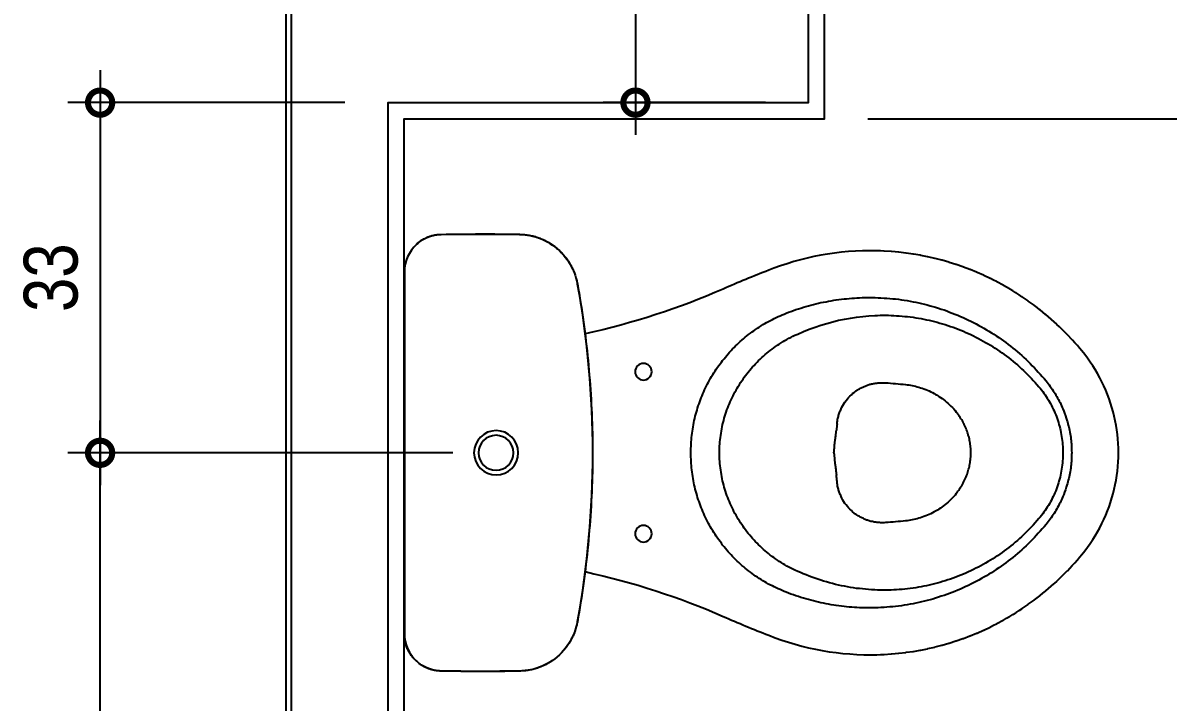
# Model space of a CAD drawing. Header units: metres. Extents: x 3 to 168, y -142 to 28.
# Drawn here: x 75.782 to 76.844, y 3.516 to 4.147 of the extents above; entities that cross this region are included whole.
import ezdxf

# ---------------------------------------------------------------- set-up
doc = ezdxf.new("R2010")
doc.units = ezdxf.units.M
for name, color, linetype in [('ARQ-ALV ACAB', 4, 'Continuous'), ('ARQ-ALV OSSO', 5, 'Continuous'), ('ARQ-DIM', 2, 'Continuous'), ('ARQ-HID', 2, 'Continuous')]:
    doc.layers.add(name, color=color, linetype=linetype)
doc.styles.add('Adesa', font='ARIALN.TTF')
doc.dimstyles.new('ADESA 1-0025', dxfattribs={"dimtxt": 0.05, "dimasz": 0.045, "dimexe": 0.03, "dimexo": 0.04, "dimgap": 0.02, "dimtad": 1, "dimtoh": 1, "dimdec": 0, "dimlfac": 100, "dimzin": 4, "dimtxsty": 'Adesa', "dimblk": 'DOTSMALL', "dimcen": 1, "dimdle": 0.03, "dimclrd": 1, "dimclre": 1, "dimclrt": 256, "dimazin": 1, "dimtm": 1e-09, "dimtfac": 1, "dimtdec": 0, "dimtix": 1, "dimtmove": 2, "dimatfit": 0, "dimldrblk": 'DOTSMALL', "dimfxl": 0.8, "dimtvp": 2, "dimtolj": 1, "dimtzin": 0, "dimarcsym": 0})

# ---------------------------------------------------------------- blocks, each defined once
blk = doc.blocks.new('ARQ-HID-BACIA CX')
blk.add_line((-0.0001, -0.175), (-0.0001, 0.175))
for points in [[(-0.0137, -0.1957), (-0.0142, -0.196), (-0.0147, -0.1964), (-0.0153, -0.1968), (-0.0158, -0.1971), (-0.0163, -0.1975), (-0.0168, -0.1978), (-0.0174, -0.1981), (-0.0179, -0.1984), (-0.0185, -0.1987), (-0.019, -0.199), (-0.0196, -0.1993), (-0.0202, -0.1995), (-0.0207, -0.1998), (-0.0213, -0.2), (-0.0219, -0.2003), (-0.0225, -0.2005), (-0.0231, -0.2007), (-0.0237, -0.2009), (-0.0243, -0.2011), (-0.0249, -0.2013), (-0.0255, -0.2015), (-0.0261, -0.2016), (-0.0267, -0.2018), (-0.0273, -0.2019), (-0.0279, -0.2021), (-0.0285, -0.2022), (-0.0292, -0.2023), (-0.0298, -0.2024), (-0.0304, -0.2025), (-0.031, -0.2025), (-0.0316, -0.2026), (-0.0323, -0.2026), (-0.0329, -0.2027), (-0.0335, -0.2027), (-0.0342, -0.2027, -0.00878), (-0.1068, -0.2028), (-0.1079, -0.2027), (-0.1091, -0.2026), (-0.1102, -0.2026), (-0.1114, -0.2025), (-0.1125, -0.2024), (-0.1136, -0.2022), (-0.1148, -0.2021), (-0.1159, -0.2019), (-0.117, -0.2017), (-0.1181, -0.2014), (-0.1192, -0.2012), (-0.1203, -0.2009), (-0.1214, -0.2006), (-0.1225, -0.2002), (-0.1236, -0.1999), (-0.1247, -0.1995), (-0.1258, -0.1991), (-0.1268, -0.1987), (-0.1279, -0.1982), (-0.1289, -0.1978), (-0.13, -0.1973), (-0.131, -0.1968), (-0.132, -0.1962), (-0.133, -0.1957), (-0.134, -0.1951), (-0.135, -0.1945), (-0.1359, -0.1939), (-0.1369, -0.1933), (-0.1378, -0.1926), (-0.1388, -0.192), (-0.1397, -0.1913), (-0.1406, -0.1906), (-0.1415, -0.1899), (-0.1423, -0.1891), (-0.1432, -0.1884), (-0.144, -0.1876), (-0.1449, -0.1868), (-0.1457, -0.186), (-0.1465, -0.1851), (-0.1472, -0.1843), (-0.148, -0.1834), (-0.1487, -0.1826), (-0.1494, -0.1817), (-0.1501, -0.1808), (-0.1508, -0.1799), (-0.1515, -0.1789), (-0.1521, -0.178), (-0.1527, -0.177), (-0.1533, -0.1761), (-0.1539, -0.1751), (-0.1545, -0.1741), (-0.155, -0.1731), (-0.1556, -0.1721), (-0.1561, -0.171), (-0.1566, -0.17), (-0.157, -0.169), (-0.1575, -0.1679), (-0.1579, -0.1668), (-0.1583, -0.1658), (-0.1586, -0.1647), (-0.159, -0.1636), (-0.1593, -0.1625), (-0.1596, -0.1614), (-0.1598, -0.1603), (-0.1601, -0.1592), (-0.1604, -0.158), (-0.1606, -0.1569), (-0.1614, -0.1525), (-0.1622, -0.148), (-0.1629, -0.1436), (-0.1636, -0.1392), (-0.1643, -0.1347), (-0.165, -0.1302), (-0.1657, -0.1258), (-0.1663, -0.1213), (-0.1669, -0.1169), (-0.1675, -0.1124), (-0.168, -0.1079), (-0.1686, -0.1034), (-0.1691, -0.099), (-0.1696, -0.0945), (-0.1701, -0.09), (-0.1705, -0.0855), (-0.1709, -0.081), (-0.1713, -0.0765), (-0.1717, -0.072), (-0.1721, -0.0675), (-0.1724, -0.0631), (-0.1727, -0.0586), (-0.173, -0.0541), (-0.1733, -0.0496), (-0.1735, -0.0451), (-0.1737, -0.0406), (-0.1739, -0.0361), (-0.1741, -0.0315), (-0.1742, -0.027), (-0.1744, -0.0225), (-0.1745, -0.018), (-0.1745, -0.0135), (-0.1746, -0.009), (-0.1746, -0.0045), (-0.1746, 0), (-0.1746, 0.0045), (-0.1746, 0.009), (-0.1745, 0.0135), (-0.1745, 0.018), (-0.1744, 0.0225), (-0.1742, 0.027), (-0.1741, 0.0315), (-0.1739, 0.0361), (-0.1737, 0.0406), (-0.1735, 0.0451), (-0.1733, 0.0496), (-0.173, 0.0541), (-0.1727, 0.0586), (-0.1724, 0.0631), (-0.1721, 0.0675), (-0.1717, 0.072), (-0.1713, 0.0765), (-0.1709, 0.081), (-0.1705, 0.0855), (-0.1701, 0.09), (-0.1696, 0.0945), (-0.1691, 0.099), (-0.1686, 0.1034), (-0.168, 0.1079), (-0.1675, 0.1124), (-0.1669, 0.1169), (-0.1663, 0.1213), (-0.1657, 0.1258), (-0.165, 0.1302), (-0.1643, 0.1347), (-0.1636, 0.1392), (-0.1629, 0.1436), (-0.1622, 0.148), (-0.1614, 0.1525), (-0.1606, 0.1569), (-0.1604, 0.158), (-0.1601, 0.1592), (-0.1598, 0.1603), (-0.1596, 0.1614), (-0.1593, 0.1625), (-0.159, 0.1636), (-0.1586, 0.1647), (-0.1583, 0.1658), (-0.1579, 0.1668), (-0.1575, 0.1679), (-0.157, 0.169), (-0.1566, 0.17), (-0.1561, 0.171), (-0.1556, 0.1721), (-0.155, 0.1731), (-0.1545, 0.1741), (-0.1539, 0.1751), (-0.1533, 0.1761), (-0.1527, 0.177), (-0.1521, 0.178), (-0.1515, 0.1789), (-0.1508, 0.1799), (-0.1501, 0.1808), (-0.1494, 0.1817), (-0.1487, 0.1826), (-0.148, 0.1834), (-0.1472, 0.1843), (-0.1465, 0.1851), (-0.1457, 0.186), (-0.1449, 0.1868), (-0.144, 0.1876), (-0.1432, 0.1884), (-0.1423, 0.1891), (-0.1415, 0.1899), (-0.1406, 0.1906), (-0.1397, 0.1913), (-0.1388, 0.192), (-0.1378, 0.1926), (-0.1369, 0.1933), (-0.1359, 0.1939), (-0.135, 0.1945), (-0.134, 0.1951), (-0.133, 0.1957), (-0.132, 0.1962), (-0.131, 0.1968), (-0.13, 0.1973), (-0.1289, 0.1978), (-0.1279, 0.1982), (-0.1268, 0.1987), (-0.1258, 0.1991), (-0.1247, 0.1995), (-0.1236, 0.1999), (-0.1225, 0.2002), (-0.1214, 0.2006), (-0.1203, 0.2009), (-0.1192, 0.2012), (-0.1181, 0.2014), (-0.117, 0.2017), (-0.1159, 0.2019), (-0.1148, 0.2021), (-0.1136, 0.2022), (-0.1125, 0.2024), (-0.1114, 0.2025), (-0.1102, 0.2026), (-0.1091, 0.2026), (-0.1079, 0.2027), (-0.1068, 0.2028, -0.00878), (-0.0342, 0.2027), (-0.0335, 0.2027), (-0.0329, 0.2027), (-0.0323, 0.2026), (-0.0316, 0.2026), (-0.031, 0.2025), (-0.0304, 0.2025), (-0.0298, 0.2024), (-0.0292, 0.2023), (-0.0285, 0.2022), (-0.0279, 0.2021), (-0.0273, 0.2019), (-0.0267, 0.2018), (-0.0261, 0.2016), (-0.0255, 0.2015), (-0.0249, 0.2013), (-0.0243, 0.2011), (-0.0237, 0.2009), (-0.0231, 0.2007), (-0.0225, 0.2005), (-0.0219, 0.2003), (-0.0213, 0.2), (-0.0207, 0.1998), (-0.0202, 0.1995), (-0.0196, 0.1993), (-0.019, 0.199), (-0.0185, 0.1987), (-0.0179, 0.1984), (-0.0174, 0.1981), (-0.0168, 0.1978), (-0.0163, 0.1975), (-0.0158, 0.1971), (-0.0153, 0.1968), (-0.0147, 0.1964), (-0.0142, 0.196), (-0.0137, 0.1957)], [(-0.0131, 0.195, 0.018828), (-0.0135, 0.1954)], [(-0.0133, -0.1951), (-0.0133, -0.1951), (-0.0133, -0.1951), (-0.0133, -0.1951), (-0.0132, -0.1951), (-0.0132, -0.195), (-0.0132, -0.195), (-0.0131, -0.1949), (-0.013, -0.1948), (-0.0129, -0.1947), (-0.0128, -0.1946), (-0.0126, -0.1945), (-0.0125, -0.1943), (-0.0116, -0.1935, 0.212488), (-0.0001, -0.1677), (-0.0001, 0.1677, 0.212488), (-0.0116, 0.1935), (-0.0125, 0.1943), (-0.0126, 0.1945), (-0.0128, 0.1946), (-0.0129, 0.1947), (-0.013, 0.1948), (-0.0131, 0.1949), (-0.0132, 0.195), (-0.0132, 0.195), (-0.0132, 0.1951), (-0.0133, 0.1951), (-0.0133, 0.1951), (-0.0133, 0.1951)], [(-0.0123, 0.1942, 0.002919), (-0.0115, 0.1935)], [(-0.1676, 0.1104), (-0.1678, 0.1104), (-0.176, 0.1123), (-0.1842, 0.1142), (-0.1925, 0.1163), (-0.2008, 0.1185), (-0.209, 0.1208), (-0.2171, 0.1231), (-0.2253, 0.1256), (-0.2335, 0.1282), (-0.2415, 0.1309), (-0.2493, 0.1336), (-0.2571, 0.1363), (-0.2648, 0.1392), (-0.2725, 0.1422), (-0.2803, 0.1453), (-0.288, 0.1486), (-0.2958, 0.1519, 0.011149), (-0.3381, 0.1694), (-0.3442, 0.1717), (-0.3503, 0.1739), (-0.3564, 0.1759), (-0.3626, 0.1778), (-0.3689, 0.1795), (-0.3751, 0.181), (-0.3815, 0.1824), (-0.3878, 0.1836), (-0.3942, 0.1847), (-0.4006, 0.1855), (-0.407, 0.1863), (-0.4135, 0.1868), (-0.42, 0.1872), (-0.4264, 0.1875), (-0.4329, 0.1875), (-0.4381, 0.1875), (-0.4384, 0.1875), (-0.4417, 0.1874), (-0.4449, 0.1872), (-0.4453, 0.1872), (-0.4517, 0.1868), (-0.4521, 0.1868), (-0.4553, 0.1865), (-0.4585, 0.1862), (-0.4589, 0.1862), (-0.4653, 0.1854), (-0.4657, 0.1853), (-0.472, 0.1844), (-0.4724, 0.1844), (-0.4788, 0.1833), (-0.4792, 0.1832), (-0.4855, 0.1819), (-0.4859, 0.1818), (-0.4921, 0.1804), (-0.4925, 0.1803), (-0.4988, 0.1787), (-0.4991, 0.1786), (-0.5053, 0.1768), (-0.5057, 0.1767), (-0.5118, 0.1747), (-0.5122, 0.1746), (-0.5183, 0.1725), (-0.5187, 0.1724), (-0.5247, 0.1701), (-0.5251, 0.17), (-0.531, 0.1675), (-0.5314, 0.1674), (-0.5373, 0.1648), (-0.5376, 0.1646), (-0.5435, 0.1618), (-0.5438, 0.1617), (-0.5467, 0.1602), (-0.5496, 0.1588), (-0.5499, 0.1586), (-0.5556, 0.1555), (-0.5559, 0.1553), (-0.5587, 0.1537), (-0.5615, 0.1521), (-0.5618, 0.1519), (-0.5646, 0.1502), (-0.5674, 0.1485), (-0.5677, 0.1484), (-0.5704, 0.1466), (-0.5731, 0.1448), (-0.5734, 0.1446), (-0.5761, 0.1428), (-0.5788, 0.1409), (-0.579, 0.1407), (-0.5817, 0.1388), (-0.5843, 0.1369), (-0.5846, 0.1367), (-0.5872, 0.1347), (-0.5897, 0.1327), (-0.59, 0.1325), (-0.5925, 0.1305), (-0.595, 0.1284), (-0.5953, 0.1282), (-0.6002, 0.124), (-0.6005, 0.1237), (-0.6053, 0.1194), (-0.6055, 0.1191), (-0.6079, 0.1169), (-0.6102, 0.1146), (-0.6105, 0.1144), (-0.6151, 0.1098), (-0.6153, 0.1095), (-0.6197, 0.1048), (-0.62, 0.1045), (-0.6221, 0.1021), (-0.6243, 0.0997), (-0.6245, 0.0994), (-0.6266, 0.097), (-0.6287, 0.0945), (-0.6314, 0.0911), (-0.6339, 0.0877), (-0.6364, 0.0842), (-0.6388, 0.0807), (-0.641, 0.0771), (-0.6432, 0.0734), (-0.6452, 0.0696), (-0.6472, 0.0658), (-0.649, 0.062), (-0.6508, 0.0581), (-0.6524, 0.0541), (-0.6539, 0.0501), (-0.6553, 0.0461), (-0.6565, 0.042), (-0.6577, 0.0379), (-0.6587, 0.0338), (-0.6596, 0.0296), (-0.6604, 0.0254), (-0.6611, 0.0212), (-0.6617, 0.017), (-0.6621, 0.0128), (-0.6624, 0.0085), (-0.6626, 0.0043), (-0.6626, 0), (-0.6626, -0.0043), (-0.6624, -0.0085), (-0.6621, -0.0128), (-0.6617, -0.017), (-0.6611, -0.0212), (-0.6604, -0.0254), (-0.6596, -0.0296), (-0.6587, -0.0338), (-0.6577, -0.0379), (-0.6565, -0.042), (-0.6553, -0.0461), (-0.6539, -0.0501), (-0.6524, -0.0541), (-0.6508, -0.0581), (-0.649, -0.062), (-0.6472, -0.0658), (-0.6452, -0.0696), (-0.6432, -0.0734), (-0.641, -0.0771), (-0.6388, -0.0807), (-0.6364, -0.0842), (-0.6339, -0.0877), (-0.6314, -0.0911), (-0.6287, -0.0945), (-0.6266, -0.097), (-0.6245, -0.0994), (-0.6243, -0.0997), (-0.6221, -0.1021), (-0.62, -0.1045), (-0.6197, -0.1048), (-0.6153, -0.1095), (-0.6151, -0.1098), (-0.6105, -0.1144), (-0.6102, -0.1146), (-0.6079, -0.1169), (-0.6055, -0.1191), (-0.6053, -0.1194), (-0.6005, -0.1237), (-0.6002, -0.124), (-0.5953, -0.1282), (-0.595, -0.1284), (-0.5925, -0.1305), (-0.59, -0.1325), (-0.5897, -0.1327), (-0.5872, -0.1347), (-0.5846, -0.1367), (-0.5843, -0.1369), (-0.5817, -0.1388), (-0.579, -0.1407), (-0.5788, -0.1409), (-0.5761, -0.1428), (-0.5734, -0.1446), (-0.5731, -0.1448), (-0.5704, -0.1466), (-0.5677, -0.1484), (-0.5674, -0.1485), (-0.5646, -0.1502), (-0.5618, -0.1519), (-0.5615, -0.1521), (-0.5587, -0.1537), (-0.5559, -0.1553), (-0.5556, -0.1555), (-0.5499, -0.1586), (-0.5496, -0.1588), (-0.5467, -0.1602), (-0.5438, -0.1617), (-0.5435, -0.1618), (-0.5376, -0.1646), (-0.5373, -0.1648), (-0.5314, -0.1674), (-0.531, -0.1675), (-0.5251, -0.17), (-0.5247, -0.1701), (-0.5187, -0.1724), (-0.5183, -0.1725), (-0.5122, -0.1746), (-0.5118, -0.1747), (-0.5057, -0.1767), (-0.5053, -0.1768), (-0.4991, -0.1786), (-0.4988, -0.1787), (-0.4925, -0.1803), (-0.4921, -0.1804), (-0.4859, -0.1818), (-0.4855, -0.1819), (-0.4792, -0.1832), (-0.4788, -0.1833), (-0.4724, -0.1844), (-0.472, -0.1844), (-0.4657, -0.1853), (-0.4653, -0.1854), (-0.4589, -0.1862), (-0.4585, -0.1862), (-0.4553, -0.1865), (-0.4521, -0.1868), (-0.4517, -0.1868), (-0.4453, -0.1872), (-0.4449, -0.1872), (-0.4417, -0.1874), (-0.4384, -0.1875), (-0.4381, -0.1875), (-0.4316, -0.1875), (-0.4251, -0.1874), (-0.4186, -0.1872), (-0.4121, -0.1867), (-0.4057, -0.1861), (-0.3992, -0.1854), (-0.3928, -0.1844), (-0.3864, -0.1834), (-0.3801, -0.1821), (-0.3738, -0.1807), (-0.3675, -0.1791), (-0.3613, -0.1774), (-0.3551, -0.1755), (-0.349, -0.1735), (-0.3429, -0.1713), (-0.3381, -0.1694, 0.011149), (-0.2958, -0.1519), (-0.288, -0.1486), (-0.2803, -0.1453), (-0.2725, -0.1422), (-0.2648, -0.1392), (-0.2571, -0.1363), (-0.2493, -0.1336), (-0.2415, -0.1309), (-0.2335, -0.1282), (-0.2253, -0.1256), (-0.2171, -0.1231), (-0.209, -0.1208), (-0.2008, -0.1185), (-0.1925, -0.1163), (-0.1842, -0.1142), (-0.176, -0.1123), (-0.1678, -0.1104), (-0.1676, -0.1104)], [(-0.5122, 0.0378), (-0.511, 0.0393), (-0.5098, 0.0407), (-0.5085, 0.042), (-0.5072, 0.0433), (-0.5059, 0.0446), (-0.5046, 0.0458), (-0.5032, 0.047), (-0.5018, 0.0482), (-0.5004, 0.0493), (-0.499, 0.0503), (-0.4975, 0.0514), (-0.496, 0.0523), (-0.4946, 0.0533), (-0.493, 0.0542), (-0.4915, 0.055), (-0.49, 0.0558), (-0.4884, 0.0566), (-0.4869, 0.0573), (-0.4853, 0.058), (-0.4838, 0.0587), (-0.4822, 0.0593), (-0.4806, 0.0598), (-0.4791, 0.0603), (-0.4775, 0.0608), (-0.4759, 0.0613), (-0.4744, 0.0617), (-0.4728, 0.062), (-0.4713, 0.0623), (-0.4697, 0.0626), (-0.4682, 0.0629), (-0.4667, 0.0631), (-0.4651, 0.0633, -0.008966), (-0.4466, 0.0649, -0.016113), (-0.4436, 0.065), (-0.4426, 0.065), (-0.4418, 0.065), (-0.4409, 0.0649), (-0.4401, 0.0649), (-0.4393, 0.0648), (-0.4384, 0.0647), (-0.4376, 0.0646), (-0.4368, 0.0645), (-0.436, 0.0644), (-0.4352, 0.0642), (-0.4344, 0.064), (-0.4336, 0.0639), (-0.4328, 0.0637), (-0.4321, 0.0635), (-0.4313, 0.0632), (-0.4305, 0.063), (-0.4298, 0.0627), (-0.429, 0.0625), (-0.4282, 0.0622), (-0.4275, 0.0619), (-0.4267, 0.0616), (-0.426, 0.0612), (-0.4253, 0.0609), (-0.4245, 0.0605), (-0.4238, 0.0602), (-0.423, 0.0598), (-0.4223, 0.0593), (-0.4216, 0.0589), (-0.4209, 0.0585), (-0.4201, 0.058), (-0.4194, 0.0575), (-0.4187, 0.057), (-0.4174, 0.056), (-0.416, 0.0549), (-0.4148, 0.0537), (-0.4135, 0.0525), (-0.4123, 0.0512), (-0.4111, 0.0499), (-0.41, 0.0485), (-0.4089, 0.047), (-0.4079, 0.0455), (-0.407, 0.0439), (-0.4061, 0.0422), (-0.4053, 0.0406), (-0.4049, 0.0397), (-0.4045, 0.0389), (-0.4042, 0.038), (-0.4039, 0.0372), (-0.4036, 0.0363), (-0.4033, 0.0354), (-0.403, 0.0346), (-0.4028, 0.0337), (-0.4025, 0.0328), (-0.4023, 0.0319), (-0.4021, 0.0311), (-0.402, 0.0302), (-0.4018, 0.0293), (-0.4017, 0.0285), (-0.4016, 0.0276), (-0.4015, 0.0267, -0.000598), (-0.4009, 0.0209)], [(-0.3986, 0, 0.006359), (-0.3992, 0.0061), (-0.3992, 0.0064), (-0.3992, 0.0066), (-0.3993, 0.0072), (-0.3993, 0.0075), (-0.3993, 0.0077), (-0.3994, 0.0083), (-0.3994, 0.0086), (-0.3995, 0.0091), (-0.3995, 0.0094), (-0.3996, 0.01), (-0.3996, 0.0103), (-0.3997, 0.0108), (-0.3998, 0.0117), (-0.3999, 0.0123), (-0.4, 0.0129), (-0.4002, 0.0144), (-0.4003, 0.0154), (-0.4003, 0.0159), (-0.4004, 0.0164), (-0.4005, 0.0169), (-0.4005, 0.0174), (-0.4006, 0.0179), (-0.4006, 0.0184), (-0.4007, 0.0189), (-0.4008, 0.0194), (-0.4008, 0.0199), (-0.4009, 0.0204), (-0.4009, 0.0209)], [(-0.3986, 0, -0.006359), (-0.3992, -0.0061), (-0.3992, -0.0064), (-0.3992, -0.0066), (-0.3993, -0.0072), (-0.3993, -0.0075), (-0.3993, -0.0077), (-0.3994, -0.0083), (-0.3994, -0.0086), (-0.3995, -0.0091), (-0.3995, -0.0094), (-0.3996, -0.01), (-0.3996, -0.0103), (-0.3997, -0.0108), (-0.3998, -0.0117), (-0.3999, -0.0123), (-0.4, -0.0129), (-0.4002, -0.0144), (-0.4003, -0.0154), (-0.4003, -0.0159), (-0.4004, -0.0164), (-0.4005, -0.0169), (-0.4005, -0.0174), (-0.4006, -0.0179), (-0.4006, -0.0184), (-0.4007, -0.0189), (-0.4008, -0.0194), (-0.4008, -0.0199), (-0.4009, -0.0204), (-0.4009, -0.0209)], [(-0.4015, -0.0267, 0.000598), (-0.4009, -0.0209)], [(-0.4015, -0.0267), (-0.4016, -0.0276), (-0.4017, -0.0285), (-0.4018, -0.0293), (-0.402, -0.0302), (-0.4021, -0.0311), (-0.4023, -0.0319), (-0.4025, -0.0328), (-0.4028, -0.0337), (-0.403, -0.0346), (-0.4033, -0.0354), (-0.4036, -0.0363), (-0.4039, -0.0372), (-0.4042, -0.038), (-0.4045, -0.0389), (-0.4049, -0.0397), (-0.4053, -0.0406), (-0.4061, -0.0422), (-0.407, -0.0439), (-0.4079, -0.0455), (-0.4089, -0.047), (-0.41, -0.0485), (-0.4111, -0.0499), (-0.4123, -0.0512), (-0.4135, -0.0525), (-0.4148, -0.0537), (-0.416, -0.0549), (-0.4174, -0.056), (-0.4187, -0.057), (-0.4194, -0.0575), (-0.4201, -0.058), (-0.4209, -0.0585), (-0.4216, -0.0589), (-0.4223, -0.0593), (-0.423, -0.0598), (-0.4238, -0.0602), (-0.4245, -0.0605), (-0.4253, -0.0609), (-0.426, -0.0612), (-0.4267, -0.0616), (-0.4275, -0.0619), (-0.4282, -0.0622), (-0.429, -0.0625), (-0.4298, -0.0627), (-0.4305, -0.063), (-0.4313, -0.0632), (-0.4321, -0.0635), (-0.4328, -0.0637), (-0.4336, -0.0639), (-0.4344, -0.064), (-0.4352, -0.0642), (-0.436, -0.0644), (-0.4368, -0.0645), (-0.4376, -0.0646), (-0.4384, -0.0647), (-0.4393, -0.0648), (-0.4401, -0.0649), (-0.4409, -0.0649), (-0.4418, -0.065), (-0.4426, -0.065), (-0.4436, -0.065, -0.016113), (-0.4466, -0.0649, -0.008966), (-0.4651, -0.0633), (-0.4667, -0.0631), (-0.4682, -0.0629), (-0.4697, -0.0626), (-0.4713, -0.0623), (-0.4728, -0.062), (-0.4744, -0.0617), (-0.4759, -0.0613), (-0.4775, -0.0608), (-0.4791, -0.0603), (-0.4806, -0.0598), (-0.4822, -0.0593), (-0.4838, -0.0587), (-0.4853, -0.058), (-0.4869, -0.0573), (-0.4884, -0.0566), (-0.49, -0.0558), (-0.4915, -0.055), (-0.493, -0.0542), (-0.4946, -0.0533), (-0.496, -0.0523), (-0.4975, -0.0514), (-0.499, -0.0503), (-0.5004, -0.0493), (-0.5018, -0.0482), (-0.5032, -0.047), (-0.5046, -0.0458), (-0.5059, -0.0446), (-0.5072, -0.0433), (-0.5085, -0.042), (-0.5098, -0.0407), (-0.511, -0.0393), (-0.5122, -0.0378)], [(-0.0136, -0.1955, 0.018828), (-0.0132, -0.1951)]]:
    blk.add_lwpolyline(points, format="xyb")
at = {"ltscale": 0.000466036}
blk.add_lwpolyline([(-0.0133, -0.1951), (-0.0133, -0.1952, -0.017665), (-0.0136, -0.1955, -0.039631), (-0.0138, -0.1956, -0.158216), (-0.0342, -0.2027, -0.008778), (-0.1068, -0.2027), (-0.1095, -0.2026), (-0.1122, -0.2023), (-0.1149, -0.202), (-0.1176, -0.2014), (-0.1203, -0.2008), (-0.1229, -0.2), (-0.1255, -0.1991), (-0.128, -0.1981), (-0.1305, -0.1969), (-0.1329, -0.1957), (-0.1352, -0.1943), (-0.1375, -0.1928), (-0.1397, -0.1912), (-0.1418, -0.1894), (-0.1439, -0.1876), (-0.1458, -0.1857), (-0.1477, -0.1837), (-0.1494, -0.1816), (-0.151, -0.1794), (-0.1526, -0.1772), (-0.154, -0.1748), (-0.1553, -0.1724), (-0.1565, -0.17), (-0.1575, -0.1675), (-0.1585, -0.1649), (-0.1593, -0.1623), (-0.16, -0.1597), (-0.1605, -0.1569, -0.044623), (-0.1746, 0, -0.044623), (-0.1605, 0.1569), (-0.16, 0.1597), (-0.1593, 0.1623), (-0.1585, 0.1649), (-0.1575, 0.1675), (-0.1565, 0.17), (-0.1553, 0.1724), (-0.154, 0.1748), (-0.1526, 0.1772), (-0.151, 0.1794), (-0.1494, 0.1816), (-0.1477, 0.1837), (-0.1458, 0.1857), (-0.1439, 0.1876), (-0.1418, 0.1894), (-0.1397, 0.1912), (-0.1375, 0.1928), (-0.1352, 0.1943), (-0.1329, 0.1957), (-0.1305, 0.1969), (-0.128, 0.1981), (-0.1255, 0.1991), (-0.1229, 0.2), (-0.1203, 0.2008), (-0.1176, 0.2014), (-0.1149, 0.202), (-0.1122, 0.2023), (-0.1095, 0.2026), (-0.1068, 0.2027, -0.008778), (-0.0342, 0.2027, -0.158216), (-0.0138, 0.1956, -0.039631), (-0.0136, 0.1955, -0.017665), (-0.0133, 0.1952), (-0.0133, 0.1951)], format="xyb", dxfattribs=at)
at = {"ltscale": 0.00311}
for points in [[(-0.1068, 0.2021), (-0.1068, 0.2027)], [(-0.1068, -0.2021), (-0.1068, -0.2027)]]:
    blk.add_lwpolyline(points, dxfattribs=at)
at = {"ltscale": 0.00156}
blk.add_lwpolyline([(-0.0131, 0.1951), (-0.0133, 0.1953)], dxfattribs=at)
for points in [[(-0.0133, 0.1951), (-0.0133, 0.1951)], [(-0.0115, 0.1936), (-0.0109, 0.1931), (-0.0103, 0.1925), (-0.0097, 0.1919), (-0.0091, 0.1913), (-0.0086, 0.1907), (-0.008, 0.19), (-0.0075, 0.1894), (-0.007, 0.1887), (-0.0065, 0.1881), (-0.006, 0.1874), (-0.0055, 0.1867), (-0.0051, 0.186), (-0.0047, 0.1853), (-0.0043, 0.1845), (-0.0039, 0.1838), (-0.0035, 0.1831), (-0.0031, 0.1823), (-0.0028, 0.1815), (-0.0025, 0.1808), (-0.0022, 0.18), (-0.0019, 0.1792), (-0.0016, 0.1784), (-0.0014, 0.1776), (-0.0012, 0.1768), (-0.001, 0.176), (-0.0008, 0.1752), (-0.0006, 0.1744), (-0.0005, 0.1736), (-0.0003, 0.1728), (-0.0002, 0.1719), (-0.0001, 0.1711), (-0.0001, 0.1703), (0, 0.1694), (0, 0.1686), (0, 0.1678)], [(0, 0.1677), (0, -0.1677)], [(-0.5122, 0.0378), (-0.513, 0.0368), (-0.5137, 0.0358), (-0.5145, 0.0348), (-0.5152, 0.0338), (-0.5159, 0.0327), (-0.5165, 0.0316), (-0.5172, 0.0306), (-0.5178, 0.0295), (-0.5185, 0.0283), (-0.519, 0.0272), (-0.5196, 0.0261), (-0.5202, 0.0249), (-0.5207, 0.0237), (-0.5212, 0.0225), (-0.5217, 0.0214), (-0.5221, 0.0201), (-0.5225, 0.0189), (-0.5229, 0.0177), (-0.5233, 0.0165), (-0.5236, 0.0152), (-0.524, 0.014), (-0.5243, 0.0127), (-0.5245, 0.0115), (-0.5248, 0.0102), (-0.525, 0.009), (-0.5251, 0.0077), (-0.5253, 0.0064), (-0.5254, 0.0051), (-0.5255, 0.0039), (-0.5256, 0.0026), (-0.5256, 0.0013), (-0.5256, 0), (-0.5256, -0.0013), (-0.5256, -0.0026), (-0.5255, -0.0039), (-0.5254, -0.0051), (-0.5253, -0.0064), (-0.5251, -0.0077), (-0.525, -0.009), (-0.5248, -0.0102), (-0.5245, -0.0115), (-0.5243, -0.0127), (-0.524, -0.014), (-0.5236, -0.0152), (-0.5233, -0.0165), (-0.5229, -0.0177), (-0.5225, -0.0189), (-0.5221, -0.0201), (-0.5217, -0.0214), (-0.5212, -0.0225), (-0.5207, -0.0237), (-0.5202, -0.0249), (-0.5196, -0.0261), (-0.519, -0.0272), (-0.5185, -0.0283), (-0.5178, -0.0295), (-0.5172, -0.0306), (-0.5165, -0.0316), (-0.5159, -0.0327), (-0.5152, -0.0337), (-0.5145, -0.0348), (-0.5137, -0.0358), (-0.513, -0.0368), (-0.5122, -0.0378)], [(-0.0115, -0.1936), (-0.0116, -0.1938), (-0.0117, -0.1938), (-0.0119, -0.194), (-0.0123, -0.1944), (-0.0126, -0.1947), (-0.0128, -0.1948), (-0.0129, -0.1949), (-0.013, -0.1949), (-0.013, -0.195), (-0.0131, -0.195), (-0.0131, -0.1951)]]:
    blk.add_lwpolyline(points)
at = {"ltscale": 0.00179}
for points in [[(-0.0004, 0.1677), (-0.0001, 0.1677)], [(-0.0004, -0.1677), (-0.0001, -0.1677)]]:
    blk.add_lwpolyline(points, dxfattribs=at)
for points in [[(-0.2659, 0), (-0.2659, -0.002), (-0.266, -0.004), (-0.2661, -0.006), (-0.2662, -0.008), (-0.2663, -0.01), (-0.2664, -0.012), (-0.2666, -0.014), (-0.2668, -0.016), (-0.267, -0.018), (-0.2673, -0.02), (-0.2676, -0.022), (-0.2679, -0.024), (-0.2683, -0.026), (-0.2687, -0.0279), (-0.2691, -0.0299), (-0.2696, -0.0318), (-0.27, -0.0338), (-0.2705, -0.0357), (-0.2711, -0.0377), (-0.2716, -0.0396), (-0.2722, -0.0415), (-0.2728, -0.0434), (-0.2735, -0.0453), (-0.2741, -0.0472), (-0.2748, -0.0491), (-0.2755, -0.051), (-0.2763, -0.0528), (-0.2771, -0.0547), (-0.2779, -0.0565), (-0.2787, -0.0584), (-0.2796, -0.0602), (-0.2804, -0.062), (-0.2813, -0.0638), (-0.2823, -0.0656), (-0.2832, -0.0673), (-0.2842, -0.0691), (-0.2852, -0.0708), (-0.2863, -0.0725), (-0.2873, -0.0742), (-0.2884, -0.0759), (-0.2895, -0.0776), (-0.2907, -0.0793), (-0.2918, -0.0809), (-0.293, -0.0825), (-0.2942, -0.0841), (-0.2954, -0.0857), (-0.2967, -0.0873), (-0.2979, -0.0888), (-0.2992, -0.0904), (-0.3005, -0.0919), (-0.3019, -0.0934), (-0.3032, -0.0949), (-0.3046, -0.0963), (-0.306, -0.0978), (-0.3074, -0.0992), (-0.3089, -0.1006), (-0.3103, -0.102), (-0.3118, -0.1033), (-0.3133, -0.1046), (-0.3149, -0.106), (-0.3164, -0.1072), (-0.3179, -0.1085), (-0.3195, -0.1098), (-0.3211, -0.111), (-0.3227, -0.1122), (-0.3244, -0.1133), (-0.326, -0.1145), (-0.3277, -0.1156), (-0.3293, -0.1167), (-0.331, -0.1178), (-0.3327, -0.1189), (-0.3344, -0.1199), (-0.3362, -0.1209), (-0.3379, -0.1219), (-0.3397, -0.1228), (-0.3415, -0.1237), (-0.3433, -0.1246), (-0.3451, -0.1255), (-0.3469, -0.1263), (-0.3488, -0.1271), (-0.3506, -0.1279), (-0.3525, -0.1287), (-0.3543, -0.1295), (-0.3566, -0.1304), (-0.3588, -0.1312), (-0.3611, -0.132), (-0.3634, -0.1328), (-0.3657, -0.1336), (-0.368, -0.1343), (-0.3703, -0.1351), (-0.3726, -0.1357), (-0.3749, -0.1364), (-0.3772, -0.137), (-0.3796, -0.1376), (-0.3819, -0.1382), (-0.3843, -0.1388), (-0.3866, -0.1393), (-0.389, -0.1398), (-0.3913, -0.1402), (-0.3937, -0.1407), (-0.3961, -0.1411), (-0.3985, -0.1415), (-0.4008, -0.1419), (-0.4032, -0.1422), (-0.4056, -0.1425), (-0.408, -0.1428), (-0.4104, -0.143), (-0.4128, -0.1433), (-0.4152, -0.1435), (-0.4176, -0.1436), (-0.42, -0.1438), (-0.4225, -0.1439), (-0.4249, -0.144), (-0.4273, -0.1441), (-0.4297, -0.1441), (-0.4321, -0.1441), (-0.4345, -0.1441), (-0.4369, -0.144), (-0.4396, -0.1439), (-0.4423, -0.1437), (-0.4451, -0.1436), (-0.4478, -0.1434), (-0.4505, -0.1432), (-0.4532, -0.143), (-0.4559, -0.1427), (-0.4586, -0.1424), (-0.4613, -0.142), (-0.4639, -0.1416), (-0.4666, -0.1412), (-0.4693, -0.1407), (-0.472, -0.1402), (-0.4746, -0.1397), (-0.4773, -0.1391), (-0.4799, -0.1385), (-0.4826, -0.1379), (-0.4852, -0.1372), (-0.4878, -0.1365), (-0.4904, -0.1358), (-0.493, -0.135), (-0.4956, -0.1342), (-0.4982, -0.1333), (-0.5008, -0.1325), (-0.5033, -0.1316), (-0.5059, -0.1306), (-0.5084, -0.1297), (-0.5109, -0.1287), (-0.5135, -0.1276), (-0.516, -0.1266), (-0.5184, -0.1255), (-0.5209, -0.1243), (-0.5234, -0.1232), (-0.5258, -0.122), (-0.5282, -0.1208), (-0.5306, -0.1195), (-0.533, -0.1182), (-0.5354, -0.1169), (-0.5378, -0.1156), (-0.5401, -0.1142), (-0.5424, -0.1128), (-0.5447, -0.1114), (-0.547, -0.1099), (-0.5493, -0.1084), (-0.5515, -0.1069), (-0.5538, -0.1053), (-0.556, -0.1038), (-0.5581, -0.1022), (-0.5603, -0.1005), (-0.5625, -0.0989), (-0.5646, -0.0972), (-0.5667, -0.0955), (-0.5688, -0.0937), (-0.5708, -0.092), (-0.5729, -0.0902), (-0.5749, -0.0883), (-0.5769, -0.0865), (-0.5788, -0.0846), (-0.5808, -0.0827), (-0.5827, -0.0808), (-0.5846, -0.0788), (-0.5864, -0.0769), (-0.5882, -0.0748), (-0.59, -0.0728), (-0.5918, -0.0708), (-0.5936, -0.0688), (-0.5954, -0.0667), (-0.5964, -0.0654), (-0.5974, -0.0642), (-0.5983, -0.0629), (-0.5993, -0.0616), (-0.6003, -0.0603), (-0.6012, -0.059), (-0.6021, -0.0576), (-0.6029, -0.0563), (-0.6038, -0.0549), (-0.6046, -0.0535), (-0.6054, -0.0521), (-0.6062, -0.0507), (-0.607, -0.0493), (-0.6077, -0.0479), (-0.6084, -0.0465), (-0.6091, -0.045), (-0.6098, -0.0436), (-0.6105, -0.0421), (-0.6111, -0.0406), (-0.6119, -0.0387), (-0.6127, -0.0366), (-0.6135, -0.0343), (-0.6142, -0.0321), (-0.6148, -0.0302), (-0.6153, -0.0286), (-0.6157, -0.027), (-0.6161, -0.0255), (-0.6165, -0.0239), (-0.6169, -0.0224), (-0.6172, -0.0208), (-0.6175, -0.0192), (-0.6178, -0.0176), (-0.618, -0.016), (-0.6183, -0.0144), (-0.6185, -0.0129), (-0.6187, -0.0113), (-0.6188, -0.0097), (-0.619, -0.0081), (-0.6191, -0.0065), (-0.6191, -0.0048), (-0.6192, -0.0032), (-0.6192, -0.0016), (-0.6193, 0), (-0.6192, 0.0016), (-0.6192, 0.0032), (-0.6191, 0.0048), (-0.6191, 0.0065), (-0.619, 0.0081), (-0.6188, 0.0097), (-0.6187, 0.0113), (-0.6185, 0.0129), (-0.6183, 0.0144), (-0.618, 0.016), (-0.6178, 0.0176), (-0.6175, 0.0192), (-0.6172, 0.0208), (-0.6169, 0.0224), (-0.6165, 0.0239), (-0.6161, 0.0255), (-0.6157, 0.027), (-0.6153, 0.0286), (-0.6148, 0.0302), (-0.6142, 0.0321), (-0.6135, 0.0343), (-0.6127, 0.0366), (-0.6119, 0.0387), (-0.6111, 0.0406), (-0.6105, 0.0421), (-0.6098, 0.0436), (-0.6091, 0.045), (-0.6084, 0.0465), (-0.6077, 0.0479), (-0.607, 0.0493), (-0.6062, 0.0507), (-0.6054, 0.0521), (-0.6046, 0.0535), (-0.6038, 0.0549), (-0.6029, 0.0563), (-0.6021, 0.0576), (-0.6012, 0.059), (-0.6003, 0.0603), (-0.5993, 0.0616), (-0.5983, 0.0629), (-0.5974, 0.0642), (-0.5964, 0.0654), (-0.5954, 0.0667), (-0.5936, 0.0688), (-0.5918, 0.0708), (-0.59, 0.0728), (-0.5882, 0.0748), (-0.5864, 0.0769), (-0.5846, 0.0788), (-0.5827, 0.0808), (-0.5808, 0.0827), (-0.5788, 0.0846), (-0.5769, 0.0865), (-0.5749, 0.0883), (-0.5729, 0.0902), (-0.5708, 0.092), (-0.5688, 0.0937), (-0.5667, 0.0955), (-0.5646, 0.0972), (-0.5625, 0.0989), (-0.5603, 0.1005), (-0.5581, 0.1022), (-0.556, 0.1038), (-0.5538, 0.1053), (-0.5515, 0.1069), (-0.5493, 0.1084), (-0.547, 0.1099), (-0.5447, 0.1114), (-0.5424, 0.1128), (-0.5401, 0.1142), (-0.5378, 0.1156), (-0.5354, 0.1169), (-0.533, 0.1182), (-0.5306, 0.1195), (-0.5282, 0.1208), (-0.5258, 0.122), (-0.5234, 0.1232), (-0.5209, 0.1243), (-0.5184, 0.1255), (-0.516, 0.1266), (-0.5135, 0.1276), (-0.5109, 0.1287), (-0.5084, 0.1297), (-0.5059, 0.1306), (-0.5033, 0.1316), (-0.5008, 0.1325), (-0.4982, 0.1333), (-0.4956, 0.1342), (-0.493, 0.135), (-0.4904, 0.1358), (-0.4878, 0.1365), (-0.4852, 0.1372), (-0.4826, 0.1379), (-0.4799, 0.1385), (-0.4773, 0.1391), (-0.4746, 0.1397), (-0.472, 0.1402), (-0.4693, 0.1407), (-0.4666, 0.1412), (-0.4639, 0.1416), (-0.4613, 0.142), (-0.4586, 0.1424), (-0.4559, 0.1427), (-0.4532, 0.143), (-0.4505, 0.1432), (-0.4478, 0.1434), (-0.4451, 0.1436), (-0.4423, 0.1437), (-0.4396, 0.1439), (-0.4369, 0.144), (-0.4345, 0.1441), (-0.4321, 0.1441), (-0.4297, 0.1441), (-0.4273, 0.1441), (-0.4249, 0.144), (-0.4225, 0.1439), (-0.42, 0.1438), (-0.4176, 0.1436), (-0.4152, 0.1435), (-0.4128, 0.1433), (-0.4104, 0.143), (-0.408, 0.1428), (-0.4056, 0.1425), (-0.4032, 0.1422), (-0.4008, 0.1419), (-0.3985, 0.1415), (-0.3961, 0.1411), (-0.3937, 0.1407), (-0.3913, 0.1402), (-0.389, 0.1398), (-0.3866, 0.1393), (-0.3843, 0.1388), (-0.3819, 0.1382), (-0.3796, 0.1376), (-0.3772, 0.137), (-0.3749, 0.1364), (-0.3726, 0.1357), (-0.3703, 0.1351), (-0.368, 0.1343), (-0.3657, 0.1336), (-0.3634, 0.1328), (-0.3611, 0.132), (-0.3588, 0.1312), (-0.3566, 0.1304), (-0.3543, 0.1295), (-0.3525, 0.1287), (-0.3506, 0.1279), (-0.3488, 0.1271), (-0.3469, 0.1263), (-0.3451, 0.1255), (-0.3433, 0.1246), (-0.3415, 0.1237), (-0.3397, 0.1228), (-0.3379, 0.1219), (-0.3362, 0.1209), (-0.3344, 0.1199), (-0.3327, 0.1189), (-0.331, 0.1178), (-0.3293, 0.1167), (-0.3277, 0.1156), (-0.326, 0.1145), (-0.3244, 0.1133), (-0.3227, 0.1122), (-0.3211, 0.111), (-0.3195, 0.1098), (-0.3179, 0.1085), (-0.3164, 0.1072), (-0.3149, 0.106), (-0.3133, 0.1046), (-0.3118, 0.1033), (-0.3103, 0.102), (-0.3089, 0.1006), (-0.3074, 0.0992), (-0.306, 0.0978), (-0.3046, 0.0963), (-0.3032, 0.0949), (-0.3019, 0.0934), (-0.3005, 0.0919), (-0.2992, 0.0904), (-0.2979, 0.0888), (-0.2967, 0.0873), (-0.2954, 0.0857), (-0.2942, 0.0841), (-0.293, 0.0825), (-0.2918, 0.0809), (-0.2907, 0.0793), (-0.2895, 0.0776), (-0.2884, 0.0759), (-0.2873, 0.0742), (-0.2863, 0.0725), (-0.2852, 0.0708), (-0.2842, 0.0691), (-0.2832, 0.0673), (-0.2823, 0.0656), (-0.2813, 0.0638), (-0.2804, 0.062), (-0.2796, 0.0602), (-0.2787, 0.0584), (-0.2779, 0.0565), (-0.2771, 0.0547), (-0.2763, 0.0528), (-0.2755, 0.051), (-0.2748, 0.0491), (-0.2741, 0.0472), (-0.2735, 0.0453), (-0.2728, 0.0434), (-0.2722, 0.0415), (-0.2716, 0.0396), (-0.2711, 0.0377), (-0.2705, 0.0357), (-0.27, 0.0338), (-0.2696, 0.0318), (-0.2691, 0.0299), (-0.2687, 0.0279), (-0.2683, 0.026), (-0.2679, 0.024), (-0.2676, 0.022), (-0.2673, 0.02), (-0.267, 0.018), (-0.2668, 0.016), (-0.2666, 0.014), (-0.2664, 0.012), (-0.2663, 0.01), (-0.2662, 0.008), (-0.2661, 0.006), (-0.266, 0.004), (-0.2659, 0.002)], [(-0.5887, 0.0612), (-0.587, 0.0632), (-0.5853, 0.0651), (-0.5836, 0.0671), (-0.5818, 0.0689), (-0.58, 0.0708), (-0.5782, 0.0726), (-0.5764, 0.0745), (-0.5745, 0.0762), (-0.5726, 0.078), (-0.5707, 0.0797), (-0.5688, 0.0815), (-0.5668, 0.0831), (-0.5648, 0.0848), (-0.5628, 0.0864), (-0.5608, 0.088), (-0.5587, 0.0896), (-0.5567, 0.0911), (-0.5546, 0.0927), (-0.5525, 0.0941), (-0.5504, 0.0956), (-0.5482, 0.097), (-0.546, 0.0984), (-0.5439, 0.0998), (-0.5416, 0.1011), (-0.5394, 0.1024), (-0.5372, 0.1037), (-0.5349, 0.1049), (-0.5327, 0.1061), (-0.5304, 0.1073), (-0.5281, 0.1085), (-0.5258, 0.1096), (-0.5234, 0.1107), (-0.5211, 0.1117), (-0.5187, 0.1127), (-0.5164, 0.1137), (-0.514, 0.1147), (-0.5116, 0.1156), (-0.5092, 0.1165), (-0.5067, 0.1173), (-0.5043, 0.1181), (-0.5019, 0.1189), (-0.4994, 0.1197), (-0.497, 0.1204), (-0.4945, 0.1211), (-0.492, 0.1217), (-0.4895, 0.1224), (-0.4871, 0.1229), (-0.4846, 0.1235), (-0.4821, 0.124), (-0.4796, 0.1245), (-0.477, 0.1249), (-0.4745, 0.1253), (-0.472, 0.1257), (-0.4695, 0.126), (-0.4669, 0.1264), (-0.4644, 0.1266), (-0.4619, 0.1269), (-0.4593, 0.1271), (-0.4568, 0.1272), (-0.4543, 0.1274), (-0.4517, 0.1275), (-0.4492, 0.1276), (-0.4466, 0.1276), (-0.4441, 0.1276), (-0.4416, 0.1276), (-0.439, 0.1275), (-0.4365, 0.1274), (-0.4336, 0.1272), (-0.4308, 0.127), (-0.4279, 0.1268), (-0.4251, 0.1265), (-0.4223, 0.1262), (-0.4195, 0.1259), (-0.4167, 0.1255), (-0.414, 0.125), (-0.4112, 0.1245), (-0.4084, 0.124), (-0.4056, 0.1235), (-0.4028, 0.1229), (-0.4001, 0.1222), (-0.3973, 0.1215), (-0.3946, 0.1208), (-0.3918, 0.12), (-0.3891, 0.1192), (-0.3864, 0.1184), (-0.3836, 0.1175), (-0.3809, 0.1166), (-0.3782, 0.1156), (-0.3756, 0.1146), (-0.3729, 0.1135), (-0.3702, 0.1125), (-0.3676, 0.1113), (-0.365, 0.1102), (-0.3623, 0.109), (-0.3605, 0.1081), (-0.3586, 0.1071), (-0.3568, 0.1062), (-0.355, 0.1052), (-0.3532, 0.1042), (-0.3514, 0.1031), (-0.3497, 0.102), (-0.3479, 0.1009), (-0.3462, 0.0998), (-0.3445, 0.0986), (-0.3428, 0.0974), (-0.3412, 0.0962), (-0.3395, 0.095), (-0.3379, 0.0937), (-0.3364, 0.0924), (-0.3348, 0.0911), (-0.3332, 0.0897), (-0.3317, 0.0883), (-0.3302, 0.0869), (-0.3288, 0.0855), (-0.3273, 0.0841), (-0.3259, 0.0826), (-0.3245, 0.0811), (-0.3231, 0.0796), (-0.3218, 0.0781), (-0.3205, 0.0765), (-0.3192, 0.0749), (-0.3179, 0.0733), (-0.3167, 0.0717), (-0.3155, 0.0701), (-0.3143, 0.0684), (-0.3131, 0.0667), (-0.312, 0.0651), (-0.3109, 0.0633), (-0.3099, 0.0616), (-0.3088, 0.0599), (-0.3078, 0.0581), (-0.3068, 0.0563), (-0.3059, 0.0545), (-0.305, 0.0527), (-0.3041, 0.0509), (-0.3032, 0.0491), (-0.3024, 0.0472), (-0.3016, 0.0453), (-0.3008, 0.0435), (-0.3001, 0.0416), (-0.2994, 0.0397), (-0.2987, 0.0378), (-0.2981, 0.0358), (-0.2975, 0.0339), (-0.2969, 0.032), (-0.2964, 0.03), (-0.2959, 0.028), (-0.2954, 0.0261), (-0.295, 0.0241), (-0.2946, 0.0221), (-0.2942, 0.0201), (-0.2939, 0.0181), (-0.2936, 0.0161), (-0.2933, 0.0141), (-0.2931, 0.0121), (-0.2929, 0.0101), (-0.2927, 0.0081), (-0.2926, 0.0061), (-0.2925, 0.004), (-0.2925, 0.002), (-0.2925, 0), (-0.2925, -0.002), (-0.2925, -0.004), (-0.2926, -0.0061), (-0.2927, -0.0081), (-0.2929, -0.0101), (-0.2931, -0.0121), (-0.2933, -0.0141), (-0.2936, -0.0161), (-0.2939, -0.0181), (-0.2942, -0.0201), (-0.2946, -0.0221), (-0.295, -0.0241), (-0.2954, -0.0261), (-0.2959, -0.028), (-0.2964, -0.03), (-0.2969, -0.032), (-0.2975, -0.0339), (-0.2981, -0.0358), (-0.2987, -0.0378), (-0.2994, -0.0397), (-0.3001, -0.0416), (-0.3008, -0.0435), (-0.3016, -0.0453), (-0.3024, -0.0472), (-0.3032, -0.0491), (-0.3041, -0.0509), (-0.305, -0.0527), (-0.3059, -0.0545), (-0.3068, -0.0563), (-0.3078, -0.0581), (-0.3088, -0.0599), (-0.3099, -0.0616), (-0.3109, -0.0633), (-0.312, -0.0651), (-0.3131, -0.0667), (-0.3143, -0.0684), (-0.3155, -0.0701), (-0.3167, -0.0717), (-0.3179, -0.0733), (-0.3192, -0.0749), (-0.3205, -0.0765), (-0.3218, -0.0781), (-0.3231, -0.0796), (-0.3245, -0.0811), (-0.3259, -0.0826), (-0.3273, -0.0841), (-0.3288, -0.0855), (-0.3302, -0.0869), (-0.3317, -0.0883), (-0.3332, -0.0897), (-0.3348, -0.0911), (-0.3364, -0.0924), (-0.3379, -0.0937), (-0.3395, -0.095), (-0.3412, -0.0962), (-0.3428, -0.0974), (-0.3445, -0.0986), (-0.3462, -0.0998), (-0.3479, -0.1009), (-0.3497, -0.102), (-0.3514, -0.1031), (-0.3532, -0.1042), (-0.355, -0.1052), (-0.3568, -0.1062), (-0.3586, -0.1071), (-0.3605, -0.1081), (-0.3623, -0.109), (-0.3651, -0.1102), (-0.3704, -0.1125), (-0.3757, -0.1147), (-0.3811, -0.1166), (-0.3865, -0.1184), (-0.392, -0.1201), (-0.3975, -0.1216), (-0.403, -0.1229), (-0.4085, -0.124), (-0.4141, -0.125), (-0.4197, -0.1259), (-0.4253, -0.1266), (-0.4309, -0.1271), (-0.4365, -0.1274), (-0.439, -0.1275), (-0.4416, -0.1276), (-0.4441, -0.1276), (-0.4466, -0.1276), (-0.4492, -0.1276), (-0.4517, -0.1275), (-0.4543, -0.1274), (-0.4568, -0.1272), (-0.4593, -0.1271), (-0.4619, -0.1269), (-0.4644, -0.1266), (-0.4669, -0.1264), (-0.4695, -0.126), (-0.472, -0.1257), (-0.4745, -0.1253), (-0.477, -0.1249), (-0.4796, -0.1245), (-0.4821, -0.124), (-0.4846, -0.1235), (-0.4871, -0.1229), (-0.4895, -0.1224), (-0.492, -0.1217), (-0.4945, -0.1211), (-0.497, -0.1204), (-0.4994, -0.1197), (-0.5019, -0.1189), (-0.5043, -0.1181), (-0.5067, -0.1173), (-0.5092, -0.1165), (-0.5116, -0.1156), (-0.514, -0.1147), (-0.5164, -0.1137), (-0.5187, -0.1127), (-0.5211, -0.1117), (-0.5234, -0.1107), (-0.5258, -0.1096), (-0.5281, -0.1085), (-0.5304, -0.1073), (-0.5327, -0.1061), (-0.5349, -0.1049), (-0.5372, -0.1037), (-0.5394, -0.1024), (-0.5416, -0.1011), (-0.5439, -0.0998), (-0.546, -0.0984), (-0.5482, -0.097), (-0.5504, -0.0956), (-0.5525, -0.0941), (-0.5546, -0.0927), (-0.5567, -0.0911), (-0.5587, -0.0896), (-0.5608, -0.088), (-0.5628, -0.0864), (-0.5648, -0.0848), (-0.5668, -0.0831), (-0.5688, -0.0815), (-0.5707, -0.0797), (-0.5726, -0.078), (-0.5745, -0.0762), (-0.5764, -0.0745), (-0.5782, -0.0726), (-0.58, -0.0708), (-0.5818, -0.0689), (-0.5836, -0.0671), (-0.5853, -0.0651), (-0.587, -0.0632), (-0.5887, -0.0612), (-0.5899, -0.0598), (-0.5911, -0.0583), (-0.5923, -0.0568), (-0.5934, -0.0553), (-0.5945, -0.0537), (-0.5956, -0.0521), (-0.5966, -0.0505), (-0.5976, -0.0489), (-0.5986, -0.0473), (-0.5995, -0.0456), (-0.6004, -0.0439), (-0.6012, -0.0423), (-0.6021, -0.0405), (-0.6029, -0.0388), (-0.6036, -0.0371), (-0.6044, -0.0353), (-0.605, -0.0335), (-0.6057, -0.0317), (-0.6063, -0.0299), (-0.6069, -0.0281), (-0.6074, -0.0263), (-0.6079, -0.0245), (-0.6084, -0.0226), (-0.6088, -0.0208), (-0.6092, -0.0189), (-0.6096, -0.017), (-0.6099, -0.0152), (-0.6102, -0.0133), (-0.6104, -0.0114), (-0.6106, -0.0095), (-0.6108, -0.0076), (-0.6109, -0.0057), (-0.611, -0.0038), (-0.6111, -0.0019), (-0.6111, 0), (-0.6111, 0.0019), (-0.611, 0.0038), (-0.6109, 0.0057), (-0.6108, 0.0076), (-0.6106, 0.0095), (-0.6104, 0.0114), (-0.6102, 0.0133), (-0.6099, 0.0152), (-0.6096, 0.017), (-0.6092, 0.0189), (-0.6088, 0.0208), (-0.6084, 0.0226), (-0.6079, 0.0245), (-0.6074, 0.0263), (-0.6069, 0.0281), (-0.6063, 0.0299), (-0.6057, 0.0317), (-0.605, 0.0335), (-0.6044, 0.0353), (-0.6036, 0.0371), (-0.6029, 0.0388), (-0.6021, 0.0405), (-0.6012, 0.0423), (-0.6004, 0.0439), (-0.5995, 0.0456), (-0.5986, 0.0473), (-0.5976, 0.0489), (-0.5966, 0.0505), (-0.5956, 0.0521), (-0.5945, 0.0537), (-0.5934, 0.0553), (-0.5923, 0.0568), (-0.5911, 0.0583), (-0.5899, 0.0598)]]:
    blk.add_lwpolyline(points, close=True)
for points in [[(-0.2141, 0.0752, 1), (-0.2296, 0.0752, 1)], [(-0.0647, 0, 1), (-0.1058, 0, 1)], [(-0.0689, 0.0001, 1), (-0.1014, 0.0001, 1)], [(-0.2141, -0.0752, 1), (-0.2296, -0.0752, 1)]]:
    blk.add_lwpolyline(points, format="xyb", close=True)
at = {"ltscale": 0.0005513}
blk.add_lwpolyline([(-0.3986, 0), (-0.3985, 0)], dxfattribs=at)
at = {"ltscale": 0.003392}
blk.add_lwpolyline([(-0.1598, -0.1568), (-0.1605, -0.1569)], dxfattribs=at)
at = {"ltscale": 0.002755}
blk.add_lwpolyline([(-0.0342, -0.2021), (-0.0342, -0.2026)], dxfattribs=at)
blk = doc.blocks.new('_DotSmall')
at = {"color": 0, "linetype": 'ByBlock', "const_width": 0.5}
blk.add_lwpolyline([(-0.0625, 0, 1), (0.0625, 0, 1)], format="xyb", close=True, dxfattribs=at)
blk = doc.blocks.new('*D81')
at = {"layer": 'ARQ-DIM', "color": 1, "lineweight": -2, "transparency": 16777216}
for p, q in [((75.8532, 3.0375), (75.8532, 3.7774)), ((76.1805, 3.7474), (75.8232, 3.7474)), ((76.1154, 3.0675), (75.8232, 3.0675))]:
    blk.add_line(p, q, dxfattribs=at)
at = {"layer": 'Defpoints', "color": 0, "transparency": 16777216}
for p in [(75.8532, 3.7474), (76.2205, 3.7474), (76.1554, 3.0675)]:
    blk.add_point(p, dxfattribs=at)
at = {"layer": 'ARQ-DIM', "color": 1, "lineweight": -2, "transparency": 16777216, "xscale": 0.045, "yscale": 0.045, "zscale": 0.045}
for p, rotation in [((75.8532, 3.7474), 90), ((75.8532, 3.0675), 270)]:
    blk.add_blockref('_DotSmall', p, dxfattribs=dict(at, rotation=rotation))
at = {"layer": 'ARQ-DIM', "transparency": 16777216, "insert": (75.8077, 3.4075), "char_height": 0.05, "attachment_point": 5, "rotation": 90, "style": 'Adesa'}
blk.add_mtext('\\A1;68', dxfattribs=at)
blk = doc.blocks.new('*D82')
at = {"layer": 'ARQ-DIM', "color": 1, "lineweight": -2, "transparency": 16777216}
for p, q in [((75.8532, 4.1025), (75.8532, 3.7174)), ((76.0804, 4.0725), (75.8232, 4.0725)), ((76.0804, 3.7474), (75.8232, 3.7474))]:
    blk.add_line(p, q, dxfattribs=at)
at = {"layer": 'Defpoints', "color": 0, "transparency": 16777216}
for p in [(76.1204, 4.0725), (75.8532, 3.7474), (76.1204, 3.7474)]:
    blk.add_point(p, dxfattribs=at)
at = {"layer": 'ARQ-DIM', "color": 1, "lineweight": -2, "transparency": 16777216, "xscale": 0.045, "yscale": 0.045, "zscale": 0.045}
for p, rotation in [((75.8532, 4.0725), 90), ((75.8532, 3.7474), 270)]:
    blk.add_blockref('_DotSmall', p, dxfattribs=dict(at, rotation=rotation))
at = {"layer": 'ARQ-DIM', "transparency": 16777216, "insert": (75.8077, 3.91), "char_height": 0.05, "attachment_point": 5, "rotation": 90, "style": 'Adesa'}
blk.add_mtext('\\A1;33', dxfattribs=at)
blk = doc.blocks.new('*D84')
at = {"layer": 'ARQ-DIM', "color": 1, "lineweight": -2, "transparency": 16777216}
for p, q in [((76.3499, 4.5125), (76.3499, 4.0425)), ((76.4854, 4.4825), (76.3199, 4.4825)), ((76.4704, 4.0725), (76.3199, 4.0725))]:
    blk.add_line(p, q, dxfattribs=at)
at = {"layer": 'Defpoints', "color": 0, "transparency": 16777216}
for p in [(76.5254, 4.4825), (76.3499, 4.0725), (76.5104, 4.0725)]:
    blk.add_point(p, dxfattribs=at)
at = {"layer": 'ARQ-DIM', "color": 1, "lineweight": -2, "transparency": 16777216, "xscale": 0.045, "yscale": 0.045, "zscale": 0.045}
for p, rotation in [((76.3499, 4.4825), 90), ((76.3499, 4.0725), 270)]:
    blk.add_blockref('_DotSmall', p, dxfattribs=dict(at, rotation=rotation))
at = {"layer": 'ARQ-DIM', "transparency": 16777216, "insert": (76.3048, 4.2775), "char_height": 0.05, "attachment_point": 5, "rotation": 90, "style": 'Adesa'}
blk.add_mtext('\\A1;41', dxfattribs=at)
blk = doc.blocks.new('*D85')
at = {"layer": 'ARQ-DIM', "color": 1, "lineweight": -2, "transparency": 16777216}
for p, q in [((77.1023, 3.4275), (77.1023, 4.0875)), ((76.5654, 4.0575), (77.1323, 4.0575)), ((76.5754, 3.4575), (77.1323, 3.4575))]:
    blk.add_line(p, q, dxfattribs=at)
at = {"layer": 'Defpoints', "color": 0, "transparency": 16777216}
for p in [(76.5254, 4.0575), (77.1023, 4.0575), (76.5354, 3.4575)]:
    blk.add_point(p, dxfattribs=at)
at = {"layer": 'ARQ-DIM', "color": 1, "lineweight": -2, "transparency": 16777216, "xscale": 0.045, "yscale": 0.045, "zscale": 0.045}
for p, rotation in [((77.1023, 4.0575), 90), ((77.1023, 3.4575), 270)]:
    blk.add_blockref('_DotSmall', p, dxfattribs=dict(at, rotation=rotation))
at = {"layer": 'ARQ-DIM', "transparency": 16777216, "insert": (77.0568, 3.7575), "char_height": 0.05, "attachment_point": 5, "rotation": 90, "style": 'Adesa'}
blk.add_mtext('\\A1;60 - mín.', dxfattribs=at)
blk = doc.blocks.new('*D86')
at = {"layer": 'ARQ-DIM', "color": 1, "lineweight": -2, "transparency": 16777216}
for p, q in [((76.5254, 4.0975), (76.5254, 4.2039)), ((77.4355, 4.0975), (77.4355, 4.2039)), ((76.4954, 4.1739), (77.4655, 4.1739))]:
    blk.add_line(p, q, dxfattribs=at)
at = {"layer": 'Defpoints', "color": 0, "transparency": 16777216}
for p in [(77.4355, 4.1739), (76.5254, 4.0575), (77.4355, 4.0575)]:
    blk.add_point(p, dxfattribs=at)
at = {"layer": 'ARQ-DIM', "color": 1, "lineweight": -2, "transparency": 16777216, "xscale": 0.045, "yscale": 0.045, "zscale": 0.045, "rotation": 180}
blk.add_blockref('_DotSmall', (76.5254, 4.1739), dxfattribs=at)
at = {"layer": 'ARQ-DIM', "color": 1, "lineweight": -2, "transparency": 16777216, "xscale": 0.045, "yscale": 0.045, "zscale": 0.045}
blk.add_blockref('_DotSmall', (77.4355, 4.1739), dxfattribs=at)
at = {"layer": 'ARQ-DIM', "transparency": 16777216, "insert": (76.8411, 4.2194), "char_height": 0.05, "attachment_point": 5, "style": 'Adesa'}
blk.add_mtext('\\A1;91', dxfattribs=at)
blk = doc.blocks.new('AREAS MOLHADAS')
at = {"layer": 'ARQ-ALV ACAB'}
blk.add_lwpolyline([(75.9908, 4.9225), (76.0254, 4.9225), (76.0254, 2.5475), (76.7054, 2.5475), (76.7054, 2.6575), (76.1354, 2.6575), (76.1354, 4.0575), (76.5254, 4.0575), (76.5254, 4.9075), (76.7753, 4.9075), (76.7753, 5.0775), (75.9908, 5.0775)], dxfattribs=at)
at = {"layer": 'ARQ-ALV OSSO'}
blk.add_lwpolyline([(76.0304, 4.9225), (76.0304, 2.5525), (76.7004, 2.5525), (76.7004, 2.6425), (76.1204, 2.6425), (76.1204, 4.0725), (76.5104, 4.0725), (76.5104, 4.9225)], close=True, dxfattribs=at)
at = {"layer": 'ARQ-HID', "rotation": 180}
blk.add_blockref('ARQ-HID-BACIA CX', (76.1354, 3.7475), dxfattribs=at)
at = {"layer": 'ARQ-DIM'}
for base, p1, p2, picture, middle in [((76.3499, 4.0725), (76.5254, 4.4825), (76.5104, 4.0725), '*D84', (76.3048, 4.2775)), ((75.8532, 3.7474), (76.1204, 4.0725), (76.1204, 3.7474), '*D82', (75.8077, 3.91)), ((75.8532, 3.7474), (76.1554, 3.0675), (76.2205, 3.7474), '*D81', (75.8077, 3.4075))]:
    dim = blk.add_linear_dim(base=base, p1=p1, p2=p2, angle=90, dimstyle='ADESA 1-0025', dxfattribs=at)
    dim.commit()
    dim.dimension.update_dxf_attribs({"geometry": picture, "text_midpoint": middle})
dim = blk.add_linear_dim(base=(77.4355, 4.1739), p1=(76.5254, 4.0575), p2=(77.4355, 4.0575), dimstyle='ADESA 1-0025', dxfattribs=at)
dim.commit()
dim.dimension.update_dxf_attribs({"geometry": '*D86', "text_midpoint": (76.8411, 4.2194), "dimtype": 128})
dim = blk.add_linear_dim(base=(77.1023, 4.0575), p1=(76.5354, 3.4575), p2=(76.5254, 4.0575), angle=90, text='<> - mín.', dimstyle='ADESA 1-0025', dxfattribs=at)
dim.commit()
dim.dimension.update_dxf_attribs({"geometry": '*D85', "text_midpoint": (77.0568, 3.7575)})

msp = doc.modelspace()

# ---------------------------------------------------------------- block references
msp.add_blockref('AREAS MOLHADAS', (0, 0))

doc.saveas('drawing.dxf')
